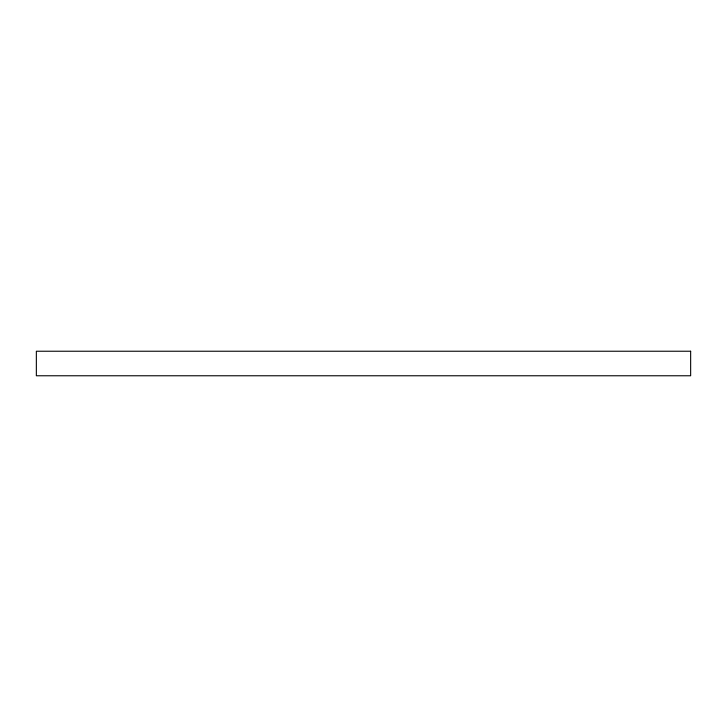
<?xml version="1.0" encoding="UTF-8"?>
<svg xmlns="http://www.w3.org/2000/svg" width="727" height="727" viewBox="0 0 727 727"><rect width="100%" height="100%" fill="white"/><g stroke="black" fill="none" stroke-linecap="round" stroke-linejoin="round"><path stroke-width="1.09" d="M690.65 351.232L36.35 351.232L36.35 375.768L690.65 375.768L690.65 351.232"/></g></svg>
